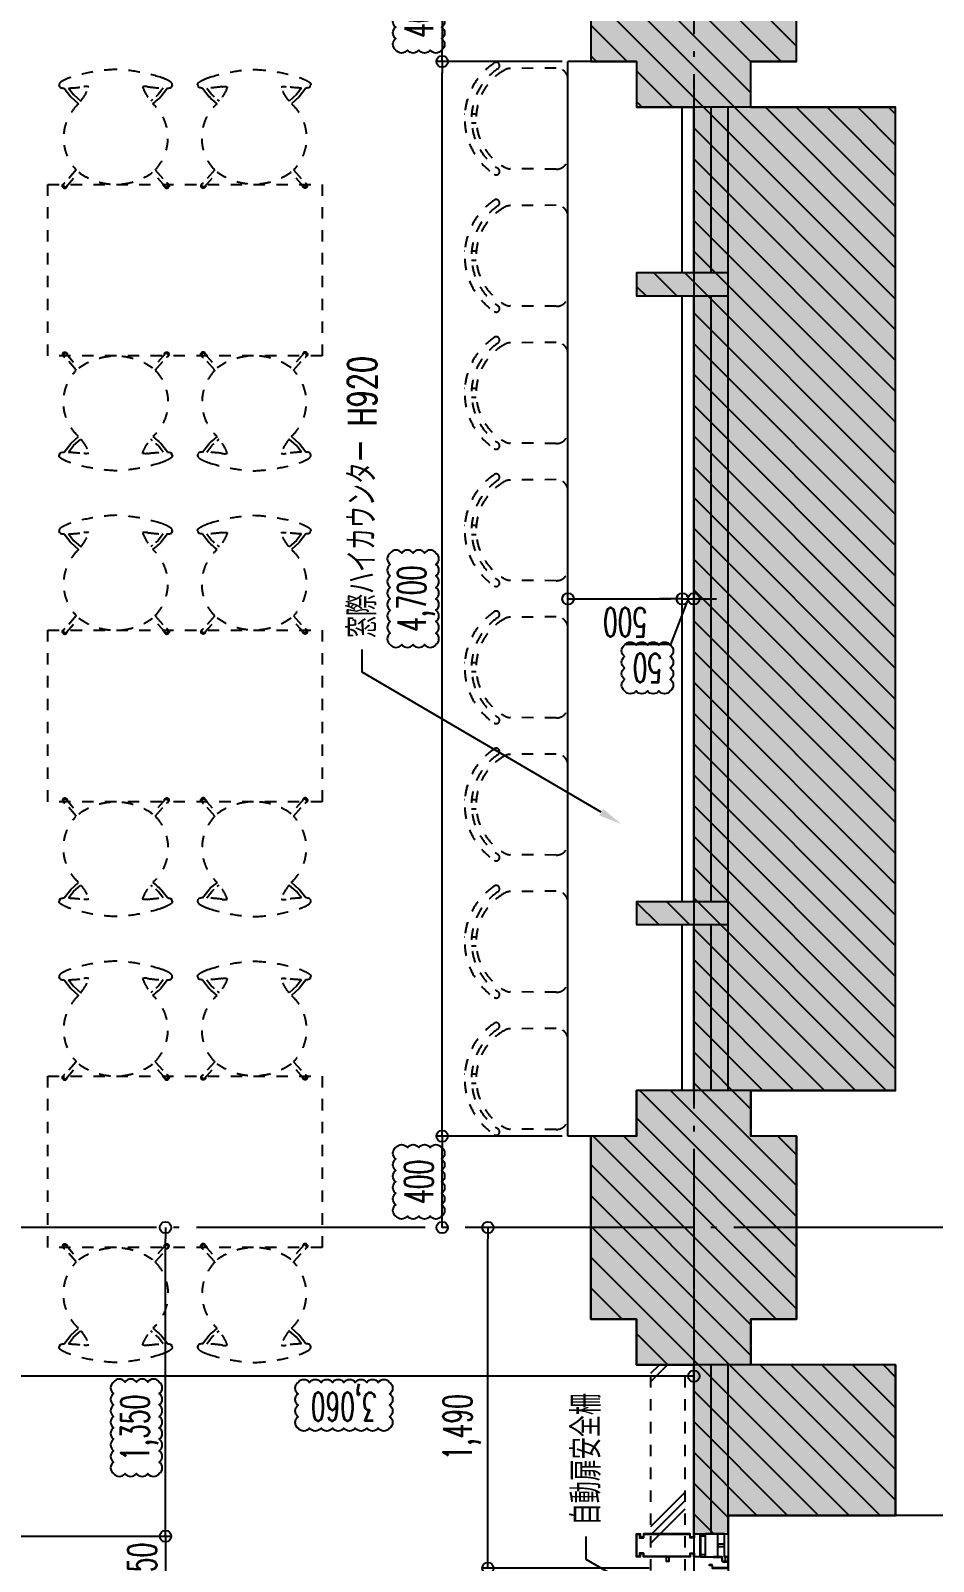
# Model space of a CAD drawing. Header units: millimetres. Extents: x -67913 to 128525, y -54442 to 63422.
# Drawn here: x 30100 to 34048, y 15690 to 22385 of the extents above; entities that cross this region are included whole.
import ezdxf
from ezdxf import colors
from ezdxf.entities.mleader import LeaderData, LeaderLine
from ezdxf.enums import TextEntityAlignment as Align
from ezdxf.math import Vec2, Vec3

# ---------------------------------------------------------------- set-up
doc = ezdxf.new("R2010")
doc.units = ezdxf.units.MM
doc.header["$LTSCALE"] = 500
doc.header["$PDMODE"] = 35
doc.linetypes.add('AXIS', pattern=[2.35, 2, -0.15, 0.05, -0.15])
doc.linetypes.add('DD3', pattern=[0.2, 0.1, -0.1])
doc.layers.get('0').update_dxf_attribs({"plot": 0})
for name, color, linetype in [('020KijnSn', 1, 'AXIS'), ('090Gaikou', 5, 'Continuous'), ('143Hatch8', 5, 'Continuous'), ('143Solid8', 253, 'Continuous'), ('153RcSee8', 2, 'Continuous'), ('220Kabe', 7, 'Continuous'), ('220Kabe9', 7, 'Continuous'), ('230Kaik9', 7, 'Continuous'), ('260Dannet9', 9, 'Continuous'), ('270SiagSp', 8, 'Continuous'), ('272SiagSp', 8, 'Continuous'), ('292Kigo', 8, 'Continuous'), ('350Kigu', 4, 'Continuous'), ('360Kagu', 3, 'DD3'), ('373YukaSp', 8, 'Continuous'), ('390Kigo', 8, 'Continuous'), ('391kigoHor', 10, 'Continuous')]:
    doc.layers.add(name, color=color, linetype=linetype)
doc.layers.add('HOJO', color=211, linetype='Continuous', plot=False)
doc.styles.add('Annotative', font='simplex.shx', dxfattribs={"width": 0.7, "bigfont": 'extfont2.shx'})
doc.styles.add('Dim', font='simplex.shx', dxfattribs={"width": 0.6, "bigfont": 'extfont2.shx'})
doc.styles.get("Standard").update_dxf_attribs({"font": 'simplex.shx', "width": 0.7, "bigfont": 'extfont2.shx'})
doc.dimstyles.new('PRO1-50', dxfattribs={"dimscale": 50, "dimtxt": 2.5, "dimasz": 1, "dimexe": 0.5, "dimexo": 0.5, "dimgap": 0.8, "dimtad": 1, "dimdec": 3, "dimdsep": 46, "dimlunit": 6, "dimtxsty": 'Dim', "dimblk": 'ORIGIN', "dimcen": 0, "dimadec": 3, "dimazin": 2, "dimtfac": 1, "dimtdec": 3, "dimtix": 1, "dimtmove": 2, "dimatfit": 3, "dimldrblk": 'ORIGIN', "dimfxl": 0, "dimarcsym": 0})

# ---------------------------------------------------------------- blocks, each defined once
blk = doc.blocks.new('_Origin')
at = {"color": 0, "linetype": 'ByBlock', "lineweight": -2}
blk.add_line((0, 0), (-1, 0), dxfattribs=at)
blk.add_circle((0, 0), 0.5, dxfattribs=at)
blk = doc.blocks.new('*D392')
at = {"layer": '270SiagSp', "color": 0, "lineweight": -2, "transparency": 16777216}
for p, q in [((30690, 15850), (30690, 15900)), ((29965, 15800), (30715, 15800)), ((30690, 15800), (30690, 15550)), ((29965, 15550), (30715, 15550)), ((30690, 15500), (30690, 15450))]:
    blk.add_line(p, q, dxfattribs=at)
at = {"layer": 'Defpoints', "color": 0, "transparency": 16777216}
for p in [(29940, 15800), (29940, 15550), (30690, 15550)]:
    blk.add_point(p, dxfattribs=at)
at = {"layer": '270SiagSp', "color": 0, "lineweight": -2, "transparency": 16777216, "xscale": 50, "yscale": 50, "zscale": 50}
for p, rotation in [((30690, 15800), 270), ((30690, 15550), 90)]:
    blk.add_blockref('_Origin', p, dxfattribs=dict(at, rotation=rotation))
at = {"layer": '270SiagSp', "color": 0, "transparency": 16777216, "insert": (30587.5, 15675), "char_height": 125, "attachment_point": 5, "rotation": 90, "style": 'Dim'}
blk.add_mtext('250', dxfattribs=at)
blk = doc.blocks.new('*D393')
at = {"layer": '270SiagSp', "color": 0, "lineweight": -2, "transparency": 16777216}
for p, q in [((30690, 15850), (30690, 17100)), ((29965, 15800), (30715, 15800))]:
    blk.add_line(p, q, dxfattribs=at)
at = {"layer": 'Defpoints', "color": 0, "transparency": 16777216}
for p in [(30690, 17150), (30690, 17150), (29940, 15800)]:
    blk.add_point(p, dxfattribs=at)
at = {"layer": '270SiagSp', "color": 0, "lineweight": -2, "transparency": 16777216, "xscale": 50, "yscale": 50, "zscale": 50}
for p, rotation in [((30690, 17150), 90), ((30690, 15800), 270)]:
    blk.add_blockref('_Origin', p, dxfattribs=dict(at, rotation=rotation))
at = {"layer": '270SiagSp', "color": 0, "transparency": 16777216, "insert": (30575.6, 16274.2), "char_height": 125, "attachment_point": 5, "rotation": 90, "style": 'Dim'}
blk.add_mtext('1,350', dxfattribs=at)
blk = doc.blocks.new('*D398')
at = {"layer": '373YukaSp', "color": 0, "lineweight": -2, "transparency": 16777216}
for p, q in [((32900, 19900), (32850, 19900)), ((32975, 19900), (32898.3, 19700)), ((32950, 19900), (33000, 19900)), ((32950, 19900), (33000, 19900)), ((33050, 19900), (33100, 19900)), ((32898.3, 19700), (32696.9, 19700))]:
    blk.add_line(p, q, dxfattribs=at)
at = {"layer": 'Defpoints', "color": 0, "transparency": 16777216}
for p in [(32950, 19900), (33000, 19900), (33000, 19900)]:
    blk.add_point(p, dxfattribs=at)
at = {"layer": '373YukaSp', "color": 0, "lineweight": -2, "transparency": 16777216, "xscale": 50, "yscale": 50, "zscale": 50}
blk.add_blockref('_Origin', (32950, 19900), dxfattribs=at)
at = {"layer": '373YukaSp', "color": 0, "lineweight": -2, "transparency": 16777216, "xscale": 50, "yscale": 50, "zscale": 50, "rotation": 180}
blk.add_blockref('_Origin', (33000, 19900), dxfattribs=at)
at = {"layer": '373YukaSp', "color": 0, "transparency": 16777216, "insert": (32797.6, 19597.5), "char_height": 125, "attachment_point": 5, "rotation": 180, "style": 'Dim'}
blk.add_mtext('50', dxfattribs=at)
blk = doc.blocks.new('*D399')
at = {"layer": '373YukaSp', "color": 0, "lineweight": -2, "transparency": 16777216}
blk.add_line((32500, 19900), (32900, 19900), dxfattribs=at)
at = {"layer": 'Defpoints', "color": 0, "transparency": 16777216}
for p in [(32450, 19900), (32950, 19900), (32950, 19900)]:
    blk.add_point(p, dxfattribs=at)
at = {"layer": '373YukaSp', "color": 0, "lineweight": -2, "transparency": 16777216, "xscale": 50, "yscale": 50, "zscale": 50, "rotation": 180}
blk.add_blockref('_Origin', (32450, 19900), dxfattribs=at)
at = {"layer": '373YukaSp', "color": 0, "lineweight": -2, "transparency": 16777216, "xscale": 50, "yscale": 50, "zscale": 50}
blk.add_blockref('_Origin', (32950, 19900), dxfattribs=at)
at = {"layer": '373YukaSp', "color": 0, "transparency": 16777216, "insert": (32700, 19797.5), "char_height": 125, "attachment_point": 5, "rotation": 180, "style": 'Dim'}
blk.add_mtext('500', dxfattribs=at)
blk = doc.blocks.new('*D403')
at = {"layer": '270SiagSp', "color": 0, "lineweight": -2, "transparency": 16777216}
for p, q in [((31900, 22600), (31900, 22300)), ((32425, 22250), (31875, 22250))]:
    blk.add_line(p, q, dxfattribs=at)
at = {"layer": 'Defpoints', "color": 0, "transparency": 16777216}
for p in [(31900, 22650), (31900, 22250), (32450, 22250)]:
    blk.add_point(p, dxfattribs=at)
at = {"layer": '270SiagSp', "color": 0, "lineweight": -2, "transparency": 16777216, "xscale": 50, "yscale": 50, "zscale": 50}
for p, rotation in [((31900, 22650), 90.00000000000365), ((31900, 22250), 270.0000000000037)]:
    blk.add_blockref('_Origin', p, dxfattribs=dict(at, rotation=rotation))
at = {"layer": '270SiagSp', "color": 0, "transparency": 16777216, "insert": (31797.5, 22450), "char_height": 125, "attachment_point": 5, "rotation": 90, "style": 'Dim'}
blk.add_mtext('400', dxfattribs=at)
blk = doc.blocks.new('*D404')
at = {"layer": '270SiagSp', "color": 0, "lineweight": -2, "transparency": 16777216}
for p, q in [((32425, 22250), (31875, 22250)), ((31900, 17600), (31900, 22200)), ((32425, 17550), (31875, 17550))]:
    blk.add_line(p, q, dxfattribs=at)
at = {"layer": 'Defpoints', "color": 0, "transparency": 16777216}
for p in [(31900, 22250), (32450, 22250), (32450, 17550)]:
    blk.add_point(p, dxfattribs=at)
at = {"layer": '270SiagSp', "color": 0, "lineweight": -2, "transparency": 16777216, "xscale": 50, "yscale": 50, "zscale": 50}
for p, rotation in [((31900, 22250), 90), ((31900, 17550), 270)]:
    blk.add_blockref('_Origin', p, dxfattribs=dict(at, rotation=rotation))
at = {"layer": '270SiagSp', "color": 0, "transparency": 16777216, "insert": (31785.6, 19900), "char_height": 125, "attachment_point": 5, "rotation": 90, "style": 'Dim'}
blk.add_mtext('4,700', dxfattribs=at)
blk = doc.blocks.new('*D405')
at = {"layer": '270SiagSp', "color": 0, "lineweight": -2, "transparency": 16777216}
for p, q in [((32425, 17550), (31875, 17550)), ((31900, 17200), (31900, 17500))]:
    blk.add_line(p, q, dxfattribs=at)
at = {"layer": 'Defpoints', "color": 0, "transparency": 16777216}
for p in [(31900, 17550), (32450, 17550), (31900, 17150)]:
    blk.add_point(p, dxfattribs=at)
at = {"layer": '270SiagSp', "color": 0, "lineweight": -2, "transparency": 16777216, "xscale": 50, "yscale": 50, "zscale": 50}
for p, rotation in [((31900, 17550), 90), ((31900, 17150), 270)]:
    blk.add_blockref('_Origin', p, dxfattribs=dict(at, rotation=rotation))
at = {"layer": '270SiagSp', "color": 0, "transparency": 16777216, "insert": (31797.5, 17350), "char_height": 125, "attachment_point": 5, "rotation": 90, "style": 'Dim'}
blk.add_mtext('400', dxfattribs=at)
blk = doc.blocks.new('*D417')
at = {"layer": '270SiagSp', "color": 0, "lineweight": -2, "transparency": 16777216}
for p, q in [((29940, 15825), (29940, 16525)), ((32950, 16500), (29990, 16500))]:
    blk.add_line(p, q, dxfattribs=at)
at = {"layer": 'Defpoints', "color": 0, "transparency": 16777216}
for p in [(29940, 16500), (33000, 16500), (29940, 15800)]:
    blk.add_point(p, dxfattribs=at)
at = {"layer": '270SiagSp', "color": 0, "lineweight": -2, "transparency": 16777216, "xscale": 50, "yscale": 50, "zscale": 50, "rotation": 180}
blk.add_blockref('_Origin', (29940, 16500), dxfattribs=at)
at = {"layer": '270SiagSp', "color": 0, "lineweight": -2, "transparency": 16777216, "xscale": 50, "yscale": 50, "zscale": 50}
blk.add_blockref('_Origin', (33000, 16500), dxfattribs=at)
at = {"layer": '270SiagSp', "color": 0, "transparency": 16777216, "insert": (31470, 16385.6), "char_height": 125, "attachment_point": 5, "rotation": 180, "style": 'Dim'}
blk.add_mtext('3,060', dxfattribs=at)
blk = doc.blocks.new('O2スツール')
for p, q in [((122816.7, 47821.8), (122615.6, 47820.1)), ((122868.4, 47429.9), (122868.4, 47771.8)), ((122417.1, 47620.9), (122416.4, 47620.9)), ((122467.2, 47620.9), (122447.2, 47620.9)), ((122417.1, 47580.9), (122416.4, 47580.9)), ((122467.2, 47580.9), (122447.2, 47580.9)), ((122816.9, 47379.9), (122615.7, 47381.4))]:
    blk.add_line(p, q)
for centre, radius, start, end in [((122710, 47600.8), 293.6, 123.93982, 236.09298), ((122710.5, 47600.8), 264.1, 124.01688, 236.01593), ((122710.1, 47600.8), 243.7, 119.06924, 240.96357), ((122554.4, 47832.1), 14.9, 303.95581, 123.95581), ((122616, 47770.1), 50, 90.47321, 119.08629), ((122818.4, 47771.8), 50, 0, 91.91602), ((122818.4, 47429.9), 50, 268.08398, 0), ((122554.6, 47369.5), 14.9, 236.07699, 56.07699), ((122616.1, 47431.4), 50, 240.94651, 269.55959)]:
    blk.add_arc(centre, radius, start, end)
blk = doc.blocks.new('Seven chair')
for p, q in [((89671.4, 45535), (89663.1, 45528)), ((89735.6, 45584.6), (89707, 45547.2)), ((89672.4, 45516.5), (89680.9, 45523.6)), ((89280.3, 45165), (89282.4, 45167)), ((89723.3, 45154.3), (89722, 45158.9)), ((89740.4, 45164.6), (89737.9, 45167))]:
    blk.add_line(p, q)
for points in [[(89265.5, 45590.2), (89263.1, 45598.4, -0.165331), (89262.3, 45601, -0.147173), (89266, 45607.9, -0.075168), (89276.3, 45615.4, -0.038243), (89307.5, 45629.9, -0.069162), (89509.5, 45666.3, -0.069162), (89711.6, 45629.9, -0.046265), (89743.4, 45615.4, -0.075168), (89753.7, 45607.9, -0.147173), (89757.5, 45601, -0.165331), (89756.7, 45598.4), (89754.3, 45590.2)], [(89265.5, 45590.2, 0.245243), (89269.5, 45586.8, 0.079392), (89284.2, 45584.6)], [(89392.4, 45590.1, 0.104662), (89370.4, 45590.7, -0.023965), (89302.9, 45584.5)], [(89356.7, 45528, 0.093732), (89392.4, 45590.1)], [(89627.4, 45590.1, -0.104662), (89649.4, 45590.7, 0.023965), (89716.9, 45584.5)], [(89663.1, 45528, -0.093732), (89627.4, 45590.1)], [(89754.3, 45590.2, -0.245243), (89750.2, 45586.8, -0.079392), (89735.6, 45584.6)], [(89347.4, 45516.5, 0.419714), (89337.6, 45226.6)], [(89672.4, 45516.5, -0.419714), (89682.2, 45226.6)], [(89672.4, 45516.5, -0.419714), (89682.2, 45226.6)], [(89337.6, 45226.6), (89281.6, 45162.7, 0.691911), (89292.8, 45153.1), (89348.5, 45216.6)], [(89348.5, 45216.6, 0.327555), (89671.3, 45216.6)], [(89682.3, 45226.6), (89738.2, 45162.7, -0.691911), (89727, 45153.1), (89671.3, 45216.6)]]:
    blk.add_lwpolyline(points, format="xyb")
for points in [[(89284.2, 45584.6), (89312.9, 45547), (89347.4, 45516.5)], [(89302.9, 45584.5), (89324.5, 45556.2), (89356.7, 45528)]]:
    blk.add_lwpolyline(points)
at = {"flags": 128}
for points in [[(89716.9, 45584.6), (89695.2, 45556.1), (89694, 45554.9), (89692.4, 45553.3), (89688.3, 45549.6), (89684.6, 45546.3), (89678.2, 45540.7), (89671.4, 45535)], [(89680.9, 45523.7), (89685.4, 45527.4), (89692.8, 45533.8), (89697.7, 45538.1), (89700.8, 45540.9), (89704.5, 45544.4), (89706.9, 45547)]]:
    blk.add_lwpolyline(points, dxfattribs=at)
blk.add_arc((89289.1, 45160), 7.91, 159.85923, 298.57834)
blk.add_open_spline([(89706.9, 45547), (89706.9, 45547.1), (89707, 45547.2), (89707, 45547.2)], degree=3)
for points, knots in [([(89280, 45150.1), (89279.5, 45150.6), (89278.8, 45151.3), (89278.1, 45152.5), (89277.5, 45153.7), (89277, 45155.3), (89276.8, 45157.3), (89277, 45159), (89277.3, 45160.3), (89277.7, 45161.5), (89278.5, 45163), (89279.5, 45164.3), (89280.2, 45164.9), (89280.3, 45165)], [-29.537207, -29.537207, -29.537207, -29.537207, -27.691134, -26.768079, -25.845043, -23.998934, -22.152853, -20.306837, -19.383801, -18.460765, -16.614657, -14.768596, -14.130852, -14.130852, -14.130852, -14.130852]), ([(89280, 45150.1), (89280.4, 45149.6), (89281.5, 45148.7), (89283, 45147.9), (89284.3, 45147.5), (89285.6, 45147.2), (89287.2, 45147), (89289.3, 45147.2), (89290.9, 45147.6), (89292.1, 45148.2), (89293.2, 45148.9), (89294.5, 45150), (89295.8, 45151.5), (89296.7, 45153), (89297.1, 45154), (89297.2, 45154.5), (89297.2, 45154.6), (89297.3, 45154.6), (89297.3, 45154.6), (89297.3, 45154.7), (89297.5, 45155.3), (89297.6, 45156), (89297.9, 45156.7)], [0, 0, 0, 0, 1.846066, 3.692142, 4.615173, 5.538231, 7.384304, 9.230343, 11.076424, 11.999466, 12.922528, 14.768603, 16.61465, 18.4607, 19.383724, 19.691399, 19.691399, 19.691399, 19.808128, 19.808128, 19.808128, 21.658095, 21.658095, 21.658095, 21.658095]), ([(89287.5, 45169.5), (89287.4, 45169.5), (89286.6, 45169.4), (89285.6, 45169.1), (89284.5, 45168.6), (89283.5, 45168), (89282.8, 45167.4), (89282.4, 45167)], [8.830967, 8.830967, 8.830967, 8.830967, 9.230427, 11.076524, 11.999549, 12.92258, 14.64656, 14.64656, 14.64656, 14.64656]), ([(89297.9, 45156.7), (89297.9, 45156.7), (89298, 45157), (89298.1, 45157.6), (89298.2, 45158.5), (89298.3, 45159.1), (89298.3, 45159.4)], [18.364246, 18.364246, 18.364246, 18.364246, 18.4607, 19.383724, 20.306785, 21.311945, 21.311945, 21.311945, 21.311945]), ([(89723.3, 45154.3), (89723.4, 45153.7), (89723.9, 45152.6), (89724.7, 45151.2), (89725.6, 45150.2), (89726.5, 45149.3), (89727.9, 45148.3), (89729.8, 45147.5), (89731.4, 45147.1), (89732.7, 45147), (89734.1, 45147), (89735.8, 45147.3), (89737.7, 45148), (89739.1, 45148.9), (89740.1, 45149.8), (89741.1, 45150.8), (89741.7, 45151.6), (89742, 45152.2)], [7.600125, 7.600125, 7.600125, 7.600125, 9.230333, 11.076383, 11.999404, 12.922454, 14.768536, 16.614624, 18.460687, 19.383701, 20.306746, 22.152823, 23.99889, 25.844966, 26.767996, 27.691049, 29.537129, 29.537129, 29.537129, 29.537129]), ([(89737.9, 45167), (89737.8, 45167.1), (89737.2, 45167.6), (89736.1, 45168.4), (89734.4, 45169.2), (89733.1, 45169.5), (89732.4, 45169.6), (89732.3, 45169.6)], [12.429733, 12.429733, 12.429733, 12.429733, 12.922514, 14.76853, 16.614589, 18.460692, 18.808728, 18.808728, 18.808728, 18.808728]), ([(89739.8, 45165.1), (89739.9, 45165), (89740.2, 45164.8), (89740.7, 45164.3), (89741.6, 45163.2), (89742.5, 45161.8), (89743.2, 45159.9), (89743.4, 45158.3), (89743.5, 45157), (89743.3, 45155.6), (89742.9, 45154), (89742.4, 45152.8), (89742, 45152.2)], [-13.127636, -13.127636, -13.127636, -13.127636, -12.922514, -11.999482, -11.076457, -9.230354, -7.384275, -5.53826, -4.615231, -3.692205, -1.846096, 0, 0, 0, 0])]:
    blk.add_open_spline(points, degree=3, knots=knots)
blk = doc.blocks.new('*D536')
at = {"layer": '272SiagSp', "color": 0, "lineweight": -2, "transparency": 16777216}
for p, q in [((32100, 15710), (32100, 17100)), ((32805, 15660), (32075, 15660))]:
    blk.add_line(p, q, dxfattribs=at)
at = {"layer": 'Defpoints', "color": 0, "transparency": 16777216}
for p in [(32100, 17150), (32100, 17150), (32830, 15660)]:
    blk.add_point(p, dxfattribs=at)
at = {"layer": '272SiagSp', "color": 0, "lineweight": -2, "transparency": 16777216, "xscale": 50, "yscale": 50, "zscale": 50}
for p, rotation in [((32100, 17150), 90), ((32100, 15660), 270)]:
    blk.add_blockref('_Origin', p, dxfattribs=dict(at, rotation=rotation))
at = {"layer": '272SiagSp', "color": 0, "transparency": 16777216, "insert": (31985.6, 16276.7), "char_height": 125, "attachment_point": 5, "rotation": 90, "style": 'Dim'}
blk.add_mtext('1,490', dxfattribs=at)
blk = doc.blocks.new('建具記号')
at = {"color": 0, "linetype": 'ByBlock', "lineweight": -2, "transparency": 16777216}
for p, q in [((-5.29, 1.5), (5.29, 1.5)), ((-5.29, -1.5), (5.29, -1.5))]:
    blk.add_line(p, q, dxfattribs=at)
at = {"color": 7, "linetype": 'ByBlock', "lineweight": -2, "transparency": 16777216}
blk.add_circle((0, 0), 5.5, dxfattribs=at)
at = {"color": 0, "linetype": 'ByBlock', "lineweight": -2, "transparency": 16777216, "width": 0.6}
for tag, height, p in [('建具寸法・高さH', 1.9, (0, 3.5)), ('建具番号', 2, (0, 0)), ('基準高さから建具下枠の上端までの高さ', 1.9, (0, -3.5)), ('特記事項（電気錠等）', 1.9, (0, -7))]:
    blk.add_attdef(tag, text='', height=height, dxfattribs=at).set_placement(p, align=Align.MIDDLE)

msp = doc.modelspace()

# ---------------------------------------------------------------- hatches: boundary and pattern name
at = {"layer": '143Hatch8', "linetype": 'Continuous'}
h = msp.add_hatch(dxfattribs=at)
h.set_pattern_fill('ANSI31', scale=30, angle=270)
h.paths.add_polyline_path([(33883, 22050), (33883, 17750), (33250.0001, 17750), (33250.0001, 17550), (33450, 17550), (33450, 16750), (33250, 16750), (33250, 16550), (33883, 16550), (33883, 15890.9267), (33150.0183, 15891.092), (33150, 15810), (33000, 15810), (33000, 16550), (32750, 16550), (32750, 16750), (32550, 16750), (32550, 17550), (32750, 17550), (32750, 17750), (33000, 17750), (33000, 18475), (32750, 18475), (32750, 18575), (33000, 18575), (33000, 21225), (32750, 21225), (32750, 21325), (33000, 21325), (33000, 22050), (32750, 22050), (32750, 22250), (32550, 22250), (32550, 23050), (32750, 23050), (32750, 23250), (33000, 23250), (33000, 23975), (32750, 23975), (32750, 24075), (33000, 24075), (33000, 26725), (32750, 26725), (32750, 26825), (33000, 26825), (33000, 27550), (32750, 27550), (32750, 27750), (32550, 27750), (32550, 27850), (32550, 28400), (27850, 28400), (27850, 27850), (27150, 27850), (27150, 28550), (33450, 28550), (33450, 27750), (33250, 27750), (33250, 27550), (33883, 27550), (33883, 23250), (33250, 23250), (33250, 23050), (33450, 23050), (33450, 22250), (33250, 22250), (33250, 22050)])
at = {"layer": '143Hatch8', "linetype": 'DD3'}
h = msp.add_hatch(dxfattribs=at)
h.set_pattern_fill('RC_2', color=256, scale=50, pattern_type=2)
h.set_pattern_definition([(45, (0, 0), (-353.5534, 353.5534), []), (45, (36.25, 0), (-353.5534, 353.5534), []), (45, (72.5, 0), (-353.5534, 353.5534), [])])
h.paths.add_polyline_path([(32813, 16550), (32813, 12250), (32963, 12250), (32963, 16550)])
at = {"layer": '143Solid8'}
msp.add_hatch(color=254, dxfattribs=at).paths.add_polyline_path([(33150, 15810), (33150.0183, 15891.092), (33883, 15890.9266), (33883, 16550), (33250, 16550), (33250, 16750), (33450, 16750), (33450, 17550), (33250, 17550), (33250, 17750), (33883, 17749.9999), (33883, 22050), (33250, 22050), (33250, 22250), (33450, 22250), (33450, 23050), (33250, 23050), (33250, 23250), (33883, 23250), (33883, 27550), (33250, 27550), (33250, 27750), (33450, 27750), (33450, 28550), (27150, 28550), (27150, 27850), (27850, 27850), (27850, 28400), (32550, 28400), (32550, 27750), (32750, 27750), (32750, 27550), (33000, 27550), (33000, 26825), (32750, 26825), (32750, 26725), (33000, 26725), (33000, 24075), (32750, 24075), (32750, 23975), (33000, 23975), (33000, 23250), (32750, 23250), (32750, 23050), (32550, 23050), (32550, 22250), (32750, 22250), (32750, 22050), (33000, 22050), (33000, 21325), (32750, 21325), (32750, 21225), (33000, 21225), (33000, 18575), (32750, 18575), (32750, 18475), (33000, 18475), (33000, 17750), (32750, 17750), (32750, 17550), (32550, 17550), (32550, 16750), (32750, 16750), (32750, 16550), (33000, 16550), (33000, 15810)])

# ---------------------------------------------------------------- linework, layer by layer
at = {"layer": '020KijnSn'}
for p, q in [((33000, 37470), (33000, -23200)), ((37700, 17150), (-4700, 17150))]:
    msp.add_line(p, q, dxfattribs=at)
at = {"layer": '090Gaikou'}
msp.add_lwpolyline([(36433.3873, 15890.3513), (33150, 15891.092), (33150, 12891.0919), (36432.7259, 12890.3514)], close=True, dxfattribs=at)
at = {"layer": '153RcSee8', "color": 4}
for p, q in [((33250, 22050), (33883, 22050)), ((33883, 17750), (33883, 22050)), ((33883, 17750), (33250, 17750)), ((33883, 16550), (33250, 16550)), ((33883, 16550), (33883, 15890.9267))]:
    msp.add_line(p, q, dxfattribs=at)
at = {"layer": '220Kabe', "linetype": 'DD3'}
for p, q in [((32813, 12250), (32813, 16550)), ((32963, 12250), (32963, 16550))]:
    msp.add_line(p, q, dxfattribs=at)
at = {"layer": '220Kabe9'}
for p, q in [((32550, 23050), (32550, 22250)), ((33450, 22250), (33450, 23050)), ((32750, 22250), (32550, 22250)), ((32750, 22250), (32750, 22050)), ((33250, 22050), (33250, 22250)), ((33450, 22250), (33250, 22250)), ((33250, 22050), (32750, 22050)), ((32750, 17550), (32750, 17750)), ((33250, 17750), (32750, 17750)), ((33250, 17750), (33250, 17550)), ((32550, 16750), (32550, 17550)), ((32750, 17550), (32550, 17550)), ((33450, 17550), (33250, 17550)), ((33450, 17550), (33450, 16750)), ((32750, 16750), (32550, 16750)), ((32750, 16550), (32750, 16750)), ((33250, 16750), (33250, 16550)), ((33450, 16750), (33250, 16750)), ((33250, 16550), (32750, 16550))]:
    msp.add_line(p, q, dxfattribs=at)
at = {"layer": '230Kaik9', "color": 5}
for p, q in [((33000, 21325), (33000, 22050)), ((33150, 17750), (33150, 22050)), ((33000, 18575), (33000, 21225)), ((33000, 17750), (33000, 18475)), ((33000, 15810), (33000, 16550)), ((33150, 15810), (33150, 16550))]:
    msp.add_line(p, q, dxfattribs=at)
at = {"layer": '230Kaik9'}
for p, q in [((33075, 22050), (33075, 21325)), ((33075, 21225), (33075, 18575)), ((33075, 18475), (33075, 17750)), ((33075, 16550), (33075, 15810))]:
    msp.add_line(p, q, dxfattribs=at)
for points in [[(32750, 21225), (33150, 21225), (33150, 21325), (32750, 21325)], [(32750, 18475), (33150, 18475), (33150, 18575), (32750, 18575)], [(33000, 15725), (32983.4, 15725), (32983.4, 15711.6), (32781.6, 15711.6), (32781.6, 15725), (32765, 15725), (32765, 15710), (32750, 15710), (32750, 15810), (32765, 15810), (32765, 15795), (32781.6, 15795), (32781.6, 15808.4), (32983.4, 15808.4), (32983.4, 15795), (33000, 15795), (33000, 15810), (33030, 15810), (33030, 15710), (33000, 15710)], [(33050, 15801), (33030, 15801), (33030, 15810), (33050, 15810)], [(33105, 15810), (33050, 15810), (33050, 15710), (33105, 15710)], [(33135, 15810), (33150, 15810), (33150, 15710), (33135, 15710)], [(33135, 15765), (33105, 15765), (33105, 15755), (33135, 15755)], [(33050, 15718), (33030, 15718), (33030, 15710), (33050, 15710)]]:
    msp.add_lwpolyline(points, close=True, dxfattribs=at)
for points in [[(32780, 15726.6), (32763.4, 15726.6), (32763.4, 15711.6), (32751.6, 15711.6), (32751.6, 15808.4), (32763.4, 15808.4), (32763.4, 15793.4), (32780, 15793.4)], [(33000, 15796.6), (32985, 15796.6), (32985, 15810), (32780, 15810), (32780, 15796.6), (32765.5884, 15796.6)], [(32985, 15726.6), (33001.6, 15726.6), (33001.6, 15711.6), (33028.4, 15711.6), (33028.4, 15808.4), (33001.6, 15808.4), (33001.6, 15793.4), (32985, 15793.4)], [(33135, 15810), (33105, 15810)], [(33000, 15723.4), (32985, 15723.4), (32985, 15710), (32780, 15710), (32780, 15723.4), (32765.5884, 15723.4)]]:
    msp.add_lwpolyline(points, dxfattribs=at)
for points in [[(33125, 15705), (33125, 15690, 0.414213562), (33126.5, 15688.5), (33148.5, 15688.5), (33148.5, 15661.5), (33081.5, 15661.5), (33081.5, 15673.5, 0.414213562), (33080, 15675), (33067, 15675), (33067, 15673.5), (33080, 15673.5), (33080, 15661.5, 0.414213562), (33081.5, 15660), (33148.5, 15660, 0.414213562), (33150, 15661.5), (33150, 15688.5, 0.414213562), (33148.5, 15690), (33126.5, 15690), (33126.5, 15705)], [(33125, 15693), (33125, 15708.4, 0.414213562), (33123.4, 15710), (33085, 15710), (33085, 15708.4), (33123.4, 15708.4), (33123.4, 15693)]]:
    msp.add_lwpolyline(points, format="xyb", close=True, dxfattribs=at)
at = {"layer": '260Dannet9'}
for points in [[(32881.5001, 15710.0006), (32890.5001, 15710.0006), (32890.5001, 15690.0006), (32881.5001, 15690.0006)], [(33139.5, 15710), (33148.5, 15710), (33148.5, 15690), (33139.5, 15690)]]:
    msp.add_lwpolyline(points, close=True, dxfattribs=at)
at = {"layer": '350Kigu'}
for p, q in [((32450, 17550), (32450, 22250)), ((32550, 22250), (32450, 22250)), ((32950, 21325), (32950, 22050)), ((32950, 18575), (32950, 21225)), ((32950, 17750), (32950, 18475)), ((32550, 17550), (32450, 17550))]:
    msp.add_line(p, q, dxfattribs=at)
at = {"layer": '360Kagu'}
for points in [[(30175, 20962.5), (30175, 21712.5), (31375, 21712.5), (31375, 20962.5)], [(30175, 19012.5), (30175, 19762.5), (31375, 19762.5), (31375, 19012.5)], [(30175, 17062.5), (30175, 17812.5), (31375, 17812.5), (31375, 17062.5)]]:
    msp.add_lwpolyline(points, close=True, dxfattribs=at)
at = {"layer": '391kigoHor'}
for points in [[(31897.5, 22300, -0.52056705), (31847.5, 22300, -0.52056705), (31797.5, 22300, -0.52056705), (31747.5, 22300, -0.52056705), (31697.5, 22300, -0.52056705), (31697.5, 22350, -0.52056705), (31697.5, 22400, -0.52056705), (31697.5, 22450, -0.52056705), (31697.5, 22500, -0.52056705), (31697.5, 22550, -0.52056705), (31697.5, 22600, -0.52056705), (31747.5, 22600, -0.52056705), (31797.5, 22600, -0.52056705), (31847.5, 22600, -0.52056705), (31897.5, 22600, -0.52056705), (31897.5, 22550, -0.52056705), (31897.5, 22500, -0.52056705), (31897.5, 22450, -0.52056705), (31897.5, 22400, -0.52056705), (31897.5, 22350, -0.52056705)], [(31872.7898, 20100, 0.52056705), (31822.7898, 20100, 0.52056705), (31772.7898, 20100, 0.52056705), (31722.7898, 20100, 0.52056705), (31672.7898, 20100, 0.52056705), (31672.7898, 20050, 0.52056705), (31672.7898, 20000, 0.52056705), (31672.7898, 19950, 0.52056705), (31672.7898, 19900, 0.52056705), (31672.7898, 19850, 0.52056705), (31672.7898, 19800, 0.52056705), (31672.7898, 19750, 0.52056705), (31672.7898, 19700, 0.52056705), (31722.7898, 19700, 0.52056705), (31772.7898, 19700, 0.52056705), (31822.7898, 19700, 0.52056705), (31872.7898, 19700, 0.52056705), (31872.7898, 19750, 0.52056705), (31872.7898, 19800, 0.52056705), (31872.7898, 19850, 0.52056705), (31872.7898, 19900, 0.52056705), (31872.7898, 19950, 0.52056705), (31872.7898, 20000, 0.52056705), (31872.7898, 20050, 0.52056705)], [(32897.579, 19497.5, -0.52056705), (32847.579, 19497.5, -0.52056705), (32797.579, 19497.5, -0.52056705), (32747.579, 19497.5, -0.52056705), (32697.579, 19497.5, -0.52056705), (32697.579, 19547.5, -0.52056705), (32697.579, 19597.5, -0.52056705), (32697.579, 19647.5, -0.52056705), (32697.579, 19697.5, -0.52056705), (32747.579, 19697.5, -0.52056705), (32797.579, 19697.5, -0.52056705), (32847.579, 19697.5, -0.52056705), (32897.579, 19697.5, -0.52056705), (32897.579, 19647.5, -0.52056705), (32897.579, 19597.5, -0.52056705), (32897.579, 19547.5, -0.52056705)], [(31897.5, 17200, -0.52056705), (31847.5, 17200, -0.52056705), (31797.5, 17200, -0.52056705), (31747.5, 17200, -0.52056705), (31697.5, 17200, -0.52056705), (31697.5, 17250, -0.52056705), (31697.5, 17300, -0.52056705), (31697.5, 17350, -0.52056705), (31697.5, 17400, -0.52056705), (31697.5, 17450, -0.52056705), (31697.5, 17500, -0.52056705), (31747.5, 17500, -0.52056705), (31797.5, 17500, -0.52056705), (31847.5, 17500, -0.52056705), (31897.5, 17500, -0.52056705), (31897.5, 17450, -0.52056705), (31897.5, 17400, -0.52056705), (31897.5, 17350, -0.52056705), (31897.5, 17300, -0.52056705), (31897.5, 17250, -0.52056705)], [(30662.7898, 16474.1561, 0.52056705), (30612.7898, 16474.1561, 0.52056705), (30562.7898, 16474.1561, 0.52056705), (30512.7898, 16474.1561, 0.52056705), (30462.7898, 16474.1561, 0.52056705), (30462.7898, 16424.1561, 0.52056705), (30462.7898, 16374.1561, 0.52056705), (30462.7898, 16324.1561, 0.52056705), (30462.7898, 16274.1561, 0.52056705), (30462.7898, 16224.1561, 0.52056705), (30462.7898, 16174.1561, 0.52056705), (30462.7898, 16124.1561, 0.52056705), (30462.7898, 16074.1561, 0.52056705), (30512.7898, 16074.1561, 0.52056705), (30562.7898, 16074.1561, 0.52056705), (30612.7898, 16074.1561, 0.52056705), (30662.7898, 16074.1561, 0.52056705), (30662.7898, 16124.1561, 0.52056705), (30662.7898, 16174.1561, 0.52056705), (30662.7898, 16224.1561, 0.52056705), (30662.7898, 16274.1561, 0.52056705), (30662.7898, 16324.1561, 0.52056705), (30662.7898, 16374.1561, 0.52056705), (30662.7898, 16424.1561, 0.52056705)], [(31670, 16472.7898, -0.52056705), (31670, 16422.7898, -0.52056705), (31670, 16372.7898, -0.52056705), (31670, 16322.7898, -0.52056705), (31670, 16272.7898, -0.52056705), (31620, 16272.7898, -0.52056705), (31570, 16272.7898, -0.52056705), (31520, 16272.7898, -0.52056705), (31470, 16272.7898, -0.52056705), (31420, 16272.7898, -0.52056705), (31370, 16272.7898, -0.52056705), (31320, 16272.7898, -0.52056705), (31270, 16272.7898, -0.52056705), (31270, 16322.7898, -0.52056705), (31270, 16372.7898, -0.52056705), (31270, 16422.7898, -0.52056705), (31270, 16472.7898, -0.52056705), (31320, 16472.7898, -0.52056705), (31370, 16472.7898, -0.52056705), (31420, 16472.7898, -0.52056705), (31470, 16472.7898, -0.52056705), (31520, 16472.7898, -0.52056705), (31570, 16472.7898, -0.52056705), (31620, 16472.7898, -0.52056705)]]:
    msp.add_lwpolyline(points, format="xyb", close=True, dxfattribs=at)
at = {"layer": 'HOJO'}
msp.add_lwpolyline([(32550, 23050), (32550, 22250), (32750, 22250), (32750, 22050), (33000, 22050), (33000, 21325), (32750, 21325), (32750, 21225), (33000, 21225), (33000, 18575), (32750, 18575), (32750, 18475), (33000, 18475), (33000, 17750), (32750, 17750), (32750, 17550), (32550, 17550), (32550, 16750), (32750, 16750), (32750, 16550), (33000, 16550), (33000, 15810), (33150, 15810), (33150.0183, 15891.092), (33883, 15890.9266), (33883, 16550), (33250, 16550), (33250, 16750), (33450, 16750), (33450, 17550), (33250, 17550), (33250, 17750), (33883, 17749.9999), (33883, 22050), (33250, 22050), (33250, 22250), (33450, 22250), (33450, 23050)], dxfattribs=at)

# ---------------------------------------------------------------- block references
at = {"layer": '360Kagu'}
for name, p in [('O2スツール', (-90418.4006, -25600.7156)), ('Seven chair', (-59037.6777, -23451.1566)), ('O2スツール', (-90418.4006, -26200.7156)), ('O2スツール', (-90418.4006, -26800.7156)), ('O2スツール', (-90418.4006, -27400.7156)), ('Seven chair', (-59037.6777, -25401.1566)), ('O2スツール', (-90418.4006, -28000.7156)), ('O2スツール', (-90418.4006, -28600.7156)), ('O2スツール', (-90418.4006, -29200.7156)), ('Seven chair', (-59037.6777, -27351.1566)), ('O2スツール', (-90418.4006, -29800.7156))]:
    msp.add_blockref(name, p, dxfattribs=at)
at = {"layer": '360Kagu', "xscale": -1}
for p in [(120587.6777, -23451.1566), (120587.6777, -25401.1566), (120587.6777, -27351.1566)]:
    msp.add_blockref('Seven chair', p, dxfattribs=at)
at = {"layer": '360Kagu', "xscale": -1, "rotation": 180}
for p in [(-59037.6777, 66126.1566), (-59037.6777, 64176.1566), (-59037.6777, 62226.1566)]:
    msp.add_blockref('Seven chair', p, dxfattribs=at)
at = {"layer": '360Kagu', "rotation": 180}
for p in [(120587.6777, 66126.1566), (120587.6777, 64176.1566), (120587.6777, 62226.1566)]:
    msp.add_blockref('Seven chair', p, dxfattribs=at)

# ---------------------------------------------------------------- dimensions: what is measured, and where the dimension line sits
at = {"layer": '270SiagSp'}
for base, p1, p2, angle, picture, middle in [((31900, 22250), (31900, 22650), (32450, 22250), 270, '*D403', (31797.5, 22450)), ((31900, 22250), (32450, 17550), (32450, 22250), 90, '*D404', (31785.5952, 19900)), ((31900, 17550), (31900, 17150), (32450, 17550), 90, '*D405', (31797.5, 17350)), ((29940, 16500), (33000, 16500), (29940, 15800), 180, '*D417', (31470, 16385.5952)), ((30690, 15550), (29940, 15800), (29940, 15550), 270, '*D392', (30587.5, 15675))]:
    dim = msp.add_linear_dim(base=base, p1=p1, p2=p2, angle=angle, dimstyle='PRO1-50', dxfattribs=at)
    dim.commit()
    dim.dimension.update_dxf_attribs({"geometry": picture, "text_midpoint": middle})
dim = msp.add_linear_dim(base=(30690, 17150), p1=(29940, 15800), p2=(30690, 17150), angle=90, dimstyle='PRO1-50', dxfattribs=at)
dim.commit()
dim.dimension.update_dxf_attribs({"geometry": '*D393', "text_midpoint": (30575.5952, 16274.1561), "dimtype": 160})
at = {"layer": '272SiagSp'}
dim = msp.add_linear_dim(base=(32100, 17150), p1=(32830, 15660), p2=(32100, 17150), angle=270, dimstyle='PRO1-50', dxfattribs=at)
dim.commit()
dim.dimension.update_dxf_attribs({"geometry": '*D536', "text_midpoint": (31985.5952, 16276.654), "dimtype": 160})
at = {"layer": '373YukaSp'}
dim = msp.add_linear_dim(base=(32950, 19900), p1=(32450, 19900), p2=(32950, 19900), dimstyle='PRO1-50', dxfattribs=at)
dim.commit()
dim.dimension.update_dxf_attribs({"geometry": '*D399', "text_midpoint": (32700, 19797.5)})
dim = msp.add_linear_dim(base=(33000, 19900), p1=(32950, 19900), p2=(33000, 19900), angle=180, dimstyle='PRO1-50', override={"dimtmove": 1}, dxfattribs=at)
dim.commit()
dim.dimension.update_dxf_attribs({"geometry": '*D398', "text_midpoint": (32858.2933, 19700), "dimtype": 160})

# ---------------------------------------------------------------- leaders
at = {"layer": '292Kigo'}
ml = msp.add_multileader_block('Standard', dxfattribs=at)
ml.set_content('建具記号', color=256, scale=50)
ml.set_attribute('建具寸法・高さH', '2,150', width=0)
ml.set_attribute('建具番号', '既ALD-1', width=0)
ml.set_attribute('基準高さから建具下枠の上端までの高さ', '±0', width=0)
ml.set_attribute('特記事項（電気錠等）', '', width=0)
ml.set_leader_properties()
ml.build(insert=Vec2(0, 0))
ml.multileader.update_dxf_attribs({"has_dogleg": 0, "dogleg_length": 2, "arrow_head_size": 100, "block_connection_type": 1})
ctx = ml.context
ctx.base_point, ctx.char_height, ctx.arrow_head_size, ctx.landing_gap_size, ctx.plane_origin, ctx.plane_x_axis, ctx.plane_y_axis = Vec3(84209.6088, 29625), 125, 100, 100, Vec3(84209.6088, 26375), Vec3(0, 1), Vec3(-1, 0)
ctx.attachment_type = 1
notes = []
notes.append((ctx, [(0, (0, 0, 0), (0, 0), (1, 0), 1, [])]))
ctx.block.insert, ctx.block.rotation = Vec3(84209.6088, 29625), 1.570796327
ml = msp.add_multileader_block('Standard', dxfattribs=at)
ml.set_content('建具記号', color=256, scale=50)
ml.set_attribute('建具寸法・高さH', '700+975', width=0)
ml.set_attribute('建具番号', '既開口', width=0)
ml.set_attribute('基準高さから建具下枠の上端までの高さ', '+750', width=0)
ml.set_attribute('特記事項（電気錠等）', '', width=0)
ml.set_leader_properties()
ml.build(insert=Vec2(0, 0))
ml.multileader.update_dxf_attribs({"has_dogleg": 0, "dogleg_length": 2, "arrow_head_size": 100, "block_connection_type": 1})
ctx = ml.context
ctx.base_point, ctx.char_height, ctx.arrow_head_size, ctx.landing_gap_size, ctx.plane_origin, ctx.plane_x_axis, ctx.plane_y_axis = Vec3(100259.6088, 23752.5009), 125, 100, 100, Vec3(99377.3762, 20237.077), Vec3(0, 1), Vec3(-1, 0)
ctx.attachment_type = 1
notes.append((ctx, [(0, (0, 0, 0), (0, 0), (1, 0), 1, [])]))
ctx.block.insert, ctx.block.rotation = Vec3(100259.6088, 23752.5009), 1.570796327
ml = msp.add_multileader_block('Standard', dxfattribs=at)
ml.set_content('建具記号', color=256, scale=50)
ml.set_attribute('建具寸法・高さH', '1,150+600', width=0)
ml.set_attribute('建具番号', '開口', width=0)
ml.set_attribute('基準高さから建具下枠の上端までの高さ', '+750', width=0)
ml.set_attribute('特記事項（電気錠等）', '', width=0)
ml.set_leader_properties()
ml.build(insert=Vec2(0, 0))
ml.multileader.update_dxf_attribs({"has_dogleg": 0, "dogleg_length": 2, "arrow_head_size": 100, "block_connection_type": 1})
ctx = ml.context
ctx.base_point, ctx.char_height, ctx.arrow_head_size, ctx.landing_gap_size, ctx.plane_origin, ctx.plane_x_axis, ctx.plane_y_axis = Vec3(100509.6088, 18900), 125, 100, 100, Vec3(99627.3762, 15384.5762), Vec3(0, 1), Vec3(-1, 0)
ctx.attachment_type = 1
notes.append((ctx, [(0, (0, 0, 0), (0, 0), (1, 0), 1, [])]))
ctx.block.insert, ctx.block.rotation = Vec3(100509.6088, 18900), 1.570796327
at = {"layer": '390Kigo'}
ml = msp.add_multileader_mtext('Standard', dxfattribs=at)
ml.set_content('下膳口\\P▼', color=256, style='Annotative')
ml.set_leader_properties()
ml.build(insert=Vec2(0, 0))
ml.multileader.update_dxf_attribs({"dogleg_length": 2, "arrow_head_size": 100})
ctx = ml.context
ctx.base_point, ctx.char_height, ctx.arrow_head_size, ctx.landing_gap_size, ctx.plane_origin, ctx.plane_x_axis, ctx.plane_y_axis = Vec3(87325.5752, 23752.5), 125, 100, 50, Vec3(85752.0635, 29067.9322), Vec3(0, 1), Vec3(-1, 0)
ctx.text_align_type = 1
notes.append((ctx, [(0, (0, 0, 0), (0, 0), (1, 0), 1, [])]))
ctx.mtext.insert, ctx.mtext.text_direction, ctx.mtext.defined_height, ctx.mtext.alignment, ctx.mtext.line_spacing_factor, ctx.mtext.flow_direction = Vec3(87263.0752, 23945.4167), Vec3(0, 1), 55.8756, 2, 0.84, 5
ml = msp.add_multileader_mtext('Standard', dxfattribs=at)
ml.set_content('▲\\P下膳口', color=256, style='Annotative')
ml.set_leader_properties()
ml.build(insert=Vec2(0, 0))
ml.multileader.update_dxf_attribs({"dogleg_length": 2, "arrow_head_size": 100})
ctx = ml.context
ctx.base_point, ctx.char_height, ctx.arrow_head_size, ctx.landing_gap_size, ctx.plane_origin, ctx.plane_x_axis, ctx.plane_y_axis = Vec3(99652.0165, 23559.5842), 125, 100, 50, Vec3(98273.2511, 28875.0164), Vec3(0, 1), Vec3(-1, 0)
ctx.text_align_type = 1
notes.append((ctx, [(0, (0, 0, 0), (0, 0), (1, 0), 1, [])]))
ctx.mtext.insert, ctx.mtext.text_direction, ctx.mtext.defined_height, ctx.mtext.alignment, ctx.mtext.line_spacing_factor, ctx.mtext.flow_direction = Vec3(99589.5165, 23752.5009), Vec3(0, 1), 55.8756, 2, 0.72, 5
ml = msp.add_multileader_mtext('Standard', dxfattribs=at)
ml.set_content('▲\\P従業員出入口', color=256, style='Annotative')
ml.set_leader_properties()
ml.build(insert=Vec2(0, 0))
ml.multileader.update_dxf_attribs({"dogleg_length": 2, "arrow_head_size": 100})
ctx = ml.context
ctx.base_point, ctx.char_height, ctx.arrow_head_size, ctx.landing_gap_size, ctx.plane_origin, ctx.plane_x_axis, ctx.plane_y_axis = Vec3(99534.0165, 21449.5833), 125, 100, 50, Vec3(98155.2511, 26922.5156), Vec3(0, 1), Vec3(-1, 0)
ctx.text_align_type = 1
notes.append((ctx, [(0, (0, 0, 0), (0, 0), (1, 0), 1, [])]))
ctx.mtext.insert, ctx.mtext.text_direction, ctx.mtext.defined_height, ctx.mtext.alignment, ctx.mtext.line_spacing_factor, ctx.mtext.flow_direction = Vec3(99471.5165, 21800), Vec3(0, 1), 55.8756, 2, 0.72, 5
ml = msp.add_multileader_mtext('Standard', dxfattribs=at)
ml.set_content('窓際ハイカウンター H920', color=256, style='Annotative')
ml.set_leader_properties()
ml.build(insert=Vec2(0, 0))
ml.multileader.update_dxf_attribs({"dogleg_length": 2, "arrow_head_size": 100})
ctx = ml.context
ctx.base_point, ctx.char_height, ctx.arrow_head_size, ctx.landing_gap_size, ctx.plane_origin, ctx.plane_x_axis, ctx.plane_y_axis = Vec3(31550, 19678.5089), 125, 100, 50, Vec3(31125.1981, 14389.7834), Vec3(0, 1), Vec3(-1, 0)
notes.append((ctx, [(0, (1, 1, 0), (31550, 19578.5089), (0, 1), 100, [(0, [(32682.0219, 18915.7417)], 0, [])])]))
ctx.mtext.insert, ctx.mtext.text_direction, ctx.mtext.width, ctx.mtext.defined_height, ctx.mtext.flow_direction = Vec3(31487.5, 19728.5089), Vec3(0, 1), 1650.600283, 55.8756, 5
ml = msp.add_multileader_mtext('Standard', dxfattribs=at)
ml.set_content('給茶機', color=256, style='Annotative')
ml.set_leader_properties()
ml.build(insert=Vec2(0, 0))
ml.multileader.update_dxf_attribs({"dogleg_length": 2, "arrow_head_size": 100})
ctx = ml.context
ctx.base_point, ctx.char_height, ctx.arrow_head_size, ctx.landing_gap_size, ctx.plane_origin, ctx.plane_x_axis, ctx.plane_y_axis = Vec3(99279.6088, 19372.844), 125, 100, 50, Vec3(97680.4433, 24814.0581), Vec3(0, 1), Vec3(-1, 0)
ctx.text_align_type = 1
notes.append((ctx, [(0, (0, 0, 0), (0, 0), (1, 0), 1, [])]))
ctx.mtext.insert, ctx.mtext.text_direction, ctx.mtext.defined_height, ctx.mtext.alignment, ctx.mtext.line_spacing_factor, ctx.mtext.flow_direction = Vec3(99217.1088, 19568.6773), Vec3(0, 1), 55.8756, 2, 0.84, 5
ml = msp.add_multileader_mtext('Standard', dxfattribs=at)
ml.set_content('調味料\\Pカトラリー', color=256, style='Annotative')
ml.set_leader_properties()
ml.build(insert=Vec2(0, 0))
ml.multileader.update_dxf_attribs({"dogleg_length": 2, "arrow_head_size": 100})
ctx = ml.context
ctx.base_point, ctx.char_height, ctx.arrow_head_size, ctx.landing_gap_size, ctx.plane_origin, ctx.plane_x_axis, ctx.plane_y_axis = Vec3(99206.7639, 17917.844), 125, 100, 50, Vec3(98262.1082, 23389.2318), Vec3(0, 1), Vec3(-1, 0)
ctx.text_align_type = 1
notes.append((ctx, [(0, (0, 0, 0), (0, 0), (1, 0), 1, [])]))
ctx.mtext.insert, ctx.mtext.text_direction, ctx.mtext.defined_height, ctx.mtext.alignment, ctx.mtext.line_spacing_factor, ctx.mtext.flow_direction = Vec3(99144.2639, 18218.6773), Vec3(0, 1), 55.8756, 2, 0.72, 5
ml = msp.add_multileader_mtext('Standard', dxfattribs=at)
ml.set_content('従業員出入口\\P▼', color=256, style='Annotative')
ml.set_leader_properties()
ml.build(insert=Vec2(0, 0))
ml.multileader.update_dxf_attribs({"dogleg_length": 2, "arrow_head_size": 100})
ctx = ml.context
ctx.base_point, ctx.char_height, ctx.arrow_head_size, ctx.landing_gap_size, ctx.plane_origin, ctx.plane_x_axis, ctx.plane_y_axis = Vec3(87325.5752, 17719.7752), 125, 100, 50, Vec3(85752.0635, 23192.7074), Vec3(0, 1), Vec3(-1, 0)
ctx.text_align_type = 1
notes.append((ctx, [(0, (0, 0, 0), (0, 0), (1, 0), 1, [])]))
ctx.mtext.insert, ctx.mtext.text_direction, ctx.mtext.defined_height, ctx.mtext.alignment, ctx.mtext.line_spacing_factor, ctx.mtext.flow_direction = Vec3(87263.0752, 18070.1919), Vec3(0, 1), 55.8756, 2, 0.84, 5
ml = msp.add_multileader_mtext('Standard', dxfattribs=at)
ml.set_content('自動扉安全柵', color=256, style='Annotative')
ml.set_leader_properties()
ml.build(insert=Vec2(0, 0))
ml.multileader.update_dxf_attribs({"dogleg_length": 2, "arrow_head_size": 100})
ctx = ml.context
ctx.base_point, ctx.char_height, ctx.arrow_head_size, ctx.landing_gap_size, ctx.plane_origin, ctx.plane_x_axis, ctx.plane_y_axis = Vec3(32530, 15798.2345), 125, 100, 50, Vec3(32325.7384, 10380.0807), Vec3(0, 1), Vec3(-1, 0)
notes.append((ctx, [(0, (1, 1, 0), (32530, 15698.2345), (0, 1), 100, [(0, [(32838.2384, 15520.273)], 0, [])])]))
ctx.mtext.insert, ctx.mtext.text_direction, ctx.mtext.width, ctx.mtext.defined_height, ctx.mtext.flow_direction = Vec3(32467.5, 15848.2345), Vec3(0, 1), 960.08283, 55.8756, 5
ml = msp.add_multileader_mtext('Standard', dxfattribs=at)
ml.set_content('新設RC立上り W150', color=256, style='Annotative')
ml.set_leader_properties()
ml.build(insert=Vec2(0, 0))
ml.multileader.update_dxf_attribs({"dogleg_length": 2, "arrow_head_size": 100})
ctx = ml.context
ctx.base_point, ctx.char_height, ctx.arrow_head_size, ctx.landing_gap_size, ctx.plane_origin, ctx.plane_x_axis, ctx.plane_y_axis = Vec3(33450, 14272.0323), 125, 100, 50, Vec3(33634.4561, 8842.4437), Vec3(0, 1), Vec3(-1, 0)
notes.append((ctx, [(0, (1, 1, 0), (33450, 14172.0323), (0, 1), 100, [(0, [(32899.9757, 13854.4756)], 0, [])])]))
ctx.mtext.insert, ctx.mtext.text_direction, ctx.mtext.width, ctx.mtext.defined_height, ctx.mtext.flow_direction = Vec3(33387.5, 14322.0323), Vec3(0, 1), 1454.661663, 55.8756, 5
for ctx, leaders in notes:
    for number, flags, end, landing, length, lines in leaders:
        leader = LeaderData()
        leader.index, (leader.has_last_leader_line, leader.has_dogleg_vector, leader.attachment_direction) = number, flags
        leader.last_leader_point, leader.dogleg_vector, leader.dogleg_length = Vec3(end), Vec3(landing), length
        for number, points, colour, breaks in lines:
            line = LeaderLine()
            line.index, line.vertices, line.color, line.breaks = number, Vec3.list(points), colors.encode_raw_color(colour), breaks
            leader.lines.append(line)
        ctx.leaders.append(leader)

doc.saveas('drawing.dxf')
